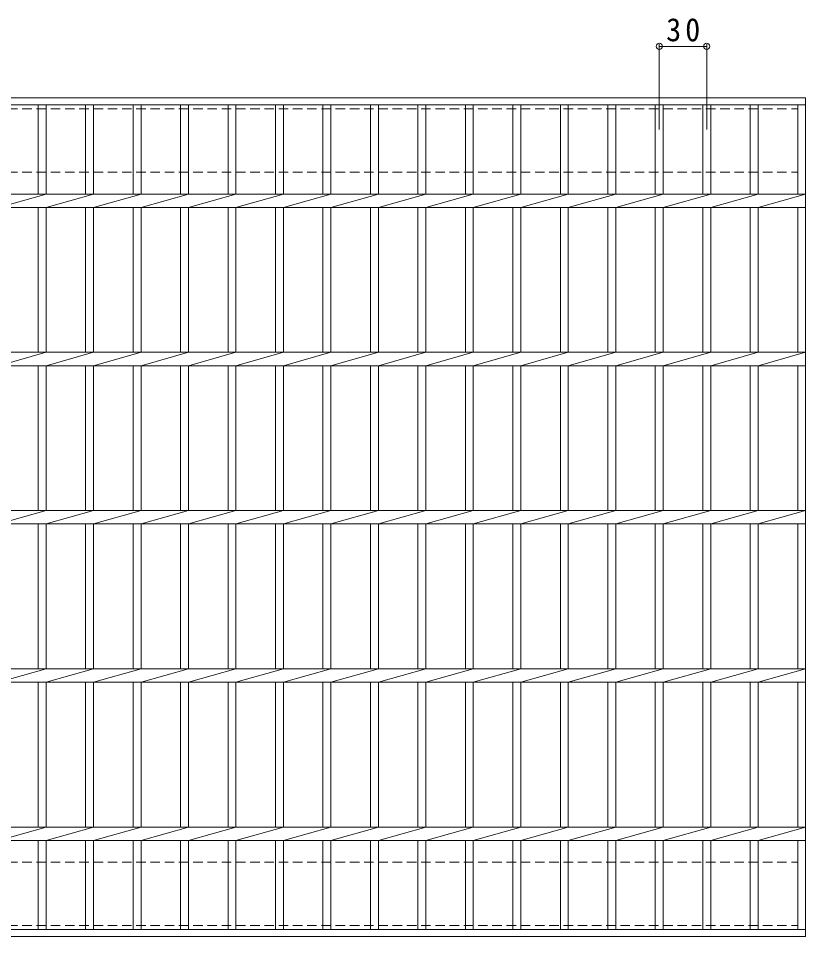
# Model space of a CAD drawing. Units: millimetres, scale not verified. Extents: x -789 to 1337, y -688 to 1514.
# Drawn here: x -290 to 208, y -96 to 484 of the extents above; entities that cross this region are included whole.
import ezdxf

# ---------------------------------------------------------------- set-up
doc = ezdxf.new("R2010")
doc.units = ezdxf.units.MM
doc.header["$LTSCALE"] = 5
doc.header["$PDMODE"] = 32
doc.header["$PDSIZE"] = 4
doc.linetypes.add('DASHED1', pattern=[1.8, 1.2, -0.6])
for name, color, linetype, lineweight in [('B-1', 2, 'Continuous', 9), ('B-2', 3, 'Continuous', 9), ('B-4', 7, 'Continuous', 9)]:
    doc.layers.add(name, color=color, linetype=linetype, lineweight=lineweight)
doc.styles.add('ＭＳ ゴシック', font='')
doc.styles.get('ＭＳ ゴシック').set_extended_font_data('MS Gothic')

msp = doc.modelspace()

# ---------------------------------------------------------------- linework, layer by layer
at = {"layer": 'B-1', "linetype": 'DASHED1'}
for p, q in [((-782.433, 386.621), (202.567, 386.621)), ((-782.433, -49.378), (202.567, -49.378))]:
    msp.add_line(p, q, dxfattribs=at)
for points in [[(-782.433, 426.621), (202.567, 426.621), (202.567, 386.621)], [(-782.433, -89.379), (202.567, -89.379), (202.567, -49.378)]]:
    msp.add_lwpolyline(points, dxfattribs=at)
at = {"layer": 'B-2'}
for p, q in [((-787.433, 433.621), (207.567, 433.621)), ((207.567, 433.621), (207.567, -96.379)), ((-787.433, 429.122), (207.567, 429.122)), ((-277.432, 429.122), (-277.432, 372.861)), ((-272.432, 429.122), (-272.432, 372.861)), ((-247.431, 429.122), (-247.431, 372.861)), ((-242.432, 429.122), (-242.432, 372.861)), ((-217.431, 429.122), (-217.431, 372.861)), ((-212.431, 429.122), (-212.431, 372.861)), ((-187.431, 429.122), (-187.431, 372.861)), ((-182.431, 429.122), (-182.431, 372.861)), ((-157.431, 429.122), (-157.431, 372.861)), ((-152.431, 429.122), (-152.431, 372.861)), ((-127.43, 429.122), (-127.43, 372.861)), ((-122.431, 429.122), (-122.431, 372.861)), ((-97.43, 429.122), (-97.43, 372.861)), ((-92.43, 429.122), (-92.43, 372.861)), ((-67.43, 429.122), (-67.43, 372.861)), ((-62.43, 429.122), (-62.43, 372.861)), ((-37.43, 429.122), (-37.43, 372.861)), ((-32.43, 429.122), (-32.43, 372.861)), ((-7.43, 429.122), (-7.43, 372.861)), ((-2.43, 429.122), (-2.43, 372.861)), ((22.571, 429.122), (22.571, 372.861)), ((27.57, 429.122), (27.57, 372.861)), ((52.571, 429.122), (52.571, 372.861)), ((57.571, 429.122), (57.571, 372.861)), ((82.571, 429.122), (82.571, 372.861)), ((87.571, 429.122), (87.571, 372.861)), ((112.571, 429.122), (112.571, 372.861)), ((117.571, 429.122), (117.571, 372.861)), ((142.572, 429.122), (142.572, 372.861)), ((147.571, 429.122), (147.571, 372.861)), ((172.572, 429.122), (172.572, 372.861)), ((177.572, 429.122), (177.572, 372.861)), ((202.567, 429.122), (202.567, 372.861)), ((-787.433, 372.861), (207.567, 372.861)), ((-272.432, 372.861), (-302.433, 364.382)), ((-242.432, 372.861), (-272.432, 364.382)), ((-212.431, 372.861), (-242.432, 364.382)), ((-182.431, 372.861), (-212.432, 364.382)), ((-152.431, 372.861), (-182.432, 364.382)), ((-122.431, 372.861), (-152.431, 364.382)), ((-92.431, 372.861), (-122.431, 364.382)), ((-62.43, 372.861), (-92.431, 364.382)), ((-32.43, 372.861), (-62.431, 364.382)), ((-2.43, 372.861), (-32.431, 364.382)), ((27.57, 372.861), (-2.43, 364.382)), ((57.571, 372.861), (27.57, 364.382)), ((87.571, 372.861), (57.57, 364.382)), ((117.571, 372.861), (87.57, 364.382)), ((147.571, 372.861), (117.571, 364.382)), ((177.571, 372.861), (147.571, 364.382)), ((207.572, 372.861), (177.571, 364.382)), ((-787.433, 364.382), (207.567, 364.382)), ((-277.432, 364.382), (-277.432, 272.861)), ((-272.432, 364.382), (-272.432, 272.861)), ((-247.431, 364.382), (-247.431, 272.861)), ((-242.432, 364.382), (-242.432, 272.861)), ((-217.431, 364.382), (-217.431, 272.861)), ((-212.431, 364.382), (-212.431, 272.861)), ((-187.431, 364.382), (-187.431, 272.861)), ((-182.431, 364.382), (-182.431, 272.861)), ((-157.431, 364.382), (-157.431, 272.861)), ((-152.431, 364.382), (-152.431, 272.861)), ((-127.43, 364.382), (-127.43, 272.861)), ((-122.431, 364.382), (-122.431, 272.861)), ((-97.43, 364.382), (-97.43, 272.861)), ((-92.43, 364.382), (-92.43, 272.861)), ((-67.43, 364.382), (-67.43, 272.861)), ((-62.43, 364.382), (-62.43, 272.861)), ((-37.43, 364.382), (-37.43, 272.861)), ((-32.43, 364.382), (-32.43, 272.861)), ((-7.43, 364.382), (-7.43, 272.861)), ((-2.43, 364.382), (-2.43, 272.861)), ((22.571, 364.382), (22.571, 272.861)), ((27.57, 364.382), (27.57, 272.861)), ((52.571, 364.382), (52.571, 272.861)), ((57.571, 364.382), (57.571, 272.861)), ((82.571, 364.382), (82.571, 272.861)), ((87.571, 364.382), (87.571, 272.861)), ((112.571, 364.382), (112.571, 272.861)), ((117.571, 364.382), (117.571, 272.861)), ((142.572, 364.382), (142.572, 272.861)), ((147.571, 364.382), (147.571, 272.861)), ((172.572, 364.382), (172.572, 272.861)), ((177.572, 364.382), (177.572, 272.861)), ((202.567, 364.382), (202.567, 272.861)), ((-787.433, 272.861), (207.567, 272.861)), ((-272.432, 272.861), (-302.433, 264.382)), ((-242.432, 272.861), (-272.432, 264.382)), ((-212.431, 272.861), (-242.432, 264.382)), ((-182.431, 272.861), (-212.432, 264.382)), ((-152.431, 272.861), (-182.432, 264.382)), ((-122.431, 272.861), (-152.431, 264.382)), ((-92.431, 272.861), (-122.431, 264.382)), ((-62.43, 272.861), (-92.431, 264.382)), ((-32.43, 272.861), (-62.431, 264.382)), ((-2.43, 272.861), (-32.431, 264.382)), ((27.57, 272.861), (-2.43, 264.382)), ((57.571, 272.861), (27.57, 264.382)), ((87.571, 272.861), (57.57, 264.382)), ((117.571, 272.861), (87.57, 264.382)), ((147.571, 272.861), (117.571, 264.382)), ((177.571, 272.861), (147.571, 264.382)), ((207.572, 272.861), (177.571, 264.382)), ((-787.433, 264.382), (207.567, 264.382)), ((-277.432, 264.382), (-277.432, 172.861)), ((-272.432, 264.382), (-272.432, 172.861)), ((-247.431, 264.382), (-247.431, 172.861)), ((-242.432, 264.382), (-242.432, 172.861)), ((-217.431, 264.382), (-217.431, 172.861)), ((-212.431, 264.382), (-212.431, 172.861)), ((-187.431, 264.382), (-187.431, 172.861)), ((-182.431, 264.382), (-182.431, 172.861)), ((-157.431, 264.382), (-157.431, 172.861)), ((-152.431, 264.382), (-152.431, 172.861)), ((-127.43, 264.382), (-127.43, 172.861)), ((-122.431, 264.382), (-122.431, 172.861)), ((-97.43, 264.382), (-97.43, 172.861)), ((-92.43, 264.382), (-92.43, 172.861)), ((-67.43, 264.382), (-67.43, 172.861)), ((-62.43, 264.382), (-62.43, 172.861)), ((-37.43, 264.382), (-37.43, 172.861)), ((-32.43, 264.382), (-32.43, 172.861)), ((-7.43, 264.382), (-7.43, 172.861)), ((-2.43, 264.382), (-2.43, 172.861)), ((22.571, 264.382), (22.571, 172.861)), ((27.57, 264.382), (27.57, 172.861)), ((52.571, 264.382), (52.571, 172.861)), ((57.571, 264.382), (57.571, 172.861)), ((82.571, 264.382), (82.571, 172.861)), ((87.571, 264.382), (87.571, 172.861)), ((112.571, 264.382), (112.571, 172.861)), ((117.571, 264.382), (117.571, 172.861)), ((142.572, 264.382), (142.572, 172.861)), ((147.571, 264.382), (147.571, 172.861)), ((172.572, 264.382), (172.572, 172.861)), ((177.572, 264.382), (177.572, 172.861)), ((202.567, 264.382), (202.567, 172.861)), ((-787.433, 172.861), (207.567, 172.861)), ((-272.432, 172.861), (-302.433, 164.382)), ((-242.432, 172.861), (-272.432, 164.382)), ((-212.431, 172.861), (-242.432, 164.382)), ((-182.431, 172.861), (-212.432, 164.382)), ((-152.431, 172.861), (-182.432, 164.382)), ((-122.431, 172.861), (-152.431, 164.382)), ((-92.431, 172.861), (-122.431, 164.382)), ((-62.43, 172.861), (-92.431, 164.382)), ((-32.43, 172.861), (-62.431, 164.382)), ((-2.43, 172.861), (-32.431, 164.382)), ((27.57, 172.861), (-2.43, 164.382)), ((57.571, 172.861), (27.57, 164.382)), ((87.571, 172.861), (57.57, 164.382)), ((117.571, 172.861), (87.57, 164.382)), ((147.571, 172.861), (117.571, 164.382)), ((177.571, 172.861), (147.571, 164.382)), ((207.572, 172.861), (177.571, 164.382)), ((-787.433, 164.381), (207.567, 164.381)), ((-277.432, 164.381), (-277.432, 72.861)), ((-272.432, 164.381), (-272.432, 72.861)), ((-247.431, 164.381), (-247.431, 72.861)), ((-242.432, 164.381), (-242.432, 72.861)), ((-217.431, 164.381), (-217.431, 72.861)), ((-212.431, 164.381), (-212.431, 72.861)), ((-187.431, 164.381), (-187.431, 72.861)), ((-182.431, 164.381), (-182.431, 72.861)), ((-157.431, 164.381), (-157.431, 72.861)), ((-152.431, 164.381), (-152.431, 72.861)), ((-127.43, 164.381), (-127.43, 72.861)), ((-122.431, 164.381), (-122.431, 72.861)), ((-97.43, 164.381), (-97.43, 72.861)), ((-92.43, 164.381), (-92.43, 72.861)), ((-67.43, 164.381), (-67.43, 72.861)), ((-62.43, 164.381), (-62.43, 72.861)), ((-37.43, 164.381), (-37.43, 72.861)), ((-32.43, 164.381), (-32.43, 72.861)), ((-7.43, 164.381), (-7.43, 72.861)), ((-2.43, 164.381), (-2.43, 72.861)), ((22.571, 164.381), (22.571, 72.861)), ((27.57, 164.381), (27.57, 72.861)), ((52.571, 164.381), (52.571, 72.861)), ((57.571, 164.381), (57.571, 72.861)), ((82.571, 164.381), (82.571, 72.861)), ((87.571, 164.381), (87.571, 72.861)), ((112.571, 164.381), (112.571, 72.861)), ((117.571, 164.381), (117.571, 72.861)), ((142.572, 164.381), (142.572, 72.861)), ((147.571, 164.381), (147.571, 72.861)), ((172.572, 164.381), (172.572, 72.861)), ((177.572, 164.381), (177.572, 72.861)), ((202.567, 164.381), (202.567, 72.861)), ((-787.433, 72.861), (207.567, 72.861)), ((-272.432, 72.861), (-302.433, 64.382)), ((-242.432, 72.861), (-272.432, 64.382)), ((-212.431, 72.861), (-242.432, 64.382)), ((-182.431, 72.861), (-212.432, 64.382)), ((-152.431, 72.861), (-182.432, 64.382)), ((-122.431, 72.861), (-152.431, 64.382)), ((-92.431, 72.861), (-122.431, 64.382)), ((-62.43, 72.861), (-92.431, 64.382)), ((-32.43, 72.861), (-62.431, 64.382)), ((-2.43, 72.861), (-32.431, 64.382)), ((27.57, 72.861), (-2.43, 64.382)), ((57.571, 72.861), (27.57, 64.382)), ((87.571, 72.861), (57.57, 64.382)), ((117.571, 72.861), (87.57, 64.382)), ((147.571, 72.861), (117.571, 64.382)), ((177.571, 72.861), (147.571, 64.382)), ((207.572, 72.861), (177.571, 64.382)), ((-787.433, 64.381), (207.567, 64.381)), ((-277.432, 64.381), (-277.432, -27.139)), ((-272.432, 64.381), (-272.432, -27.139)), ((-247.431, 64.381), (-247.431, -27.139)), ((-242.432, 64.381), (-242.432, -27.139)), ((-217.431, 64.381), (-217.431, -27.139)), ((-212.431, 64.381), (-212.431, -27.139)), ((-187.431, 64.381), (-187.431, -27.139)), ((-182.431, 64.381), (-182.431, -27.139)), ((-157.431, 64.381), (-157.431, -27.139)), ((-152.431, 64.381), (-152.431, -27.139)), ((-127.43, 64.381), (-127.43, -27.139)), ((-122.431, 64.381), (-122.431, -27.139)), ((-97.43, 64.381), (-97.43, -27.139)), ((-92.43, 64.381), (-92.43, -27.139)), ((-67.43, 64.381), (-67.43, -27.139)), ((-62.43, 64.381), (-62.43, -27.139)), ((-37.43, 64.381), (-37.43, -27.139)), ((-32.43, 64.381), (-32.43, -27.139)), ((-7.43, 64.381), (-7.43, -27.139)), ((-2.43, 64.381), (-2.43, -27.139)), ((22.571, 64.381), (22.571, -27.139)), ((27.57, 64.381), (27.57, -27.139)), ((52.571, 64.381), (52.571, -27.139)), ((57.571, 64.381), (57.571, -27.139)), ((82.571, 64.381), (82.571, -27.139)), ((87.571, 64.381), (87.571, -27.139)), ((112.571, 64.381), (112.571, -27.139)), ((117.571, 64.381), (117.571, -27.139)), ((142.572, 64.381), (142.572, -27.139)), ((147.571, 64.381), (147.571, -27.139)), ((172.572, 64.381), (172.572, -27.139)), ((177.572, 64.381), (177.572, -27.139)), ((202.567, 64.381), (202.567, -27.139)), ((-787.433, -27.139), (207.567, -27.139)), ((-272.432, -27.139), (-302.433, -35.619)), ((-242.432, -27.139), (-272.432, -35.619)), ((-212.431, -27.139), (-242.432, -35.619)), ((-182.431, -27.139), (-212.432, -35.619)), ((-152.431, -27.139), (-182.432, -35.619)), ((-122.431, -27.139), (-152.431, -35.619)), ((-92.431, -27.139), (-122.431, -35.619)), ((-62.43, -27.139), (-92.431, -35.619)), ((-32.43, -27.139), (-62.431, -35.619)), ((-2.43, -27.139), (-32.431, -35.619)), ((27.57, -27.139), (-2.43, -35.619)), ((57.571, -27.139), (27.57, -35.619)), ((87.571, -27.139), (57.57, -35.619)), ((117.571, -27.139), (87.57, -35.619)), ((147.571, -27.139), (117.571, -35.619)), ((177.571, -27.139), (147.571, -35.619)), ((207.572, -27.139), (177.571, -35.619)), ((-787.433, -35.619), (207.567, -35.619)), ((-277.432, -35.619), (-277.432, -91.879)), ((-272.432, -35.619), (-272.432, -91.879)), ((-247.431, -35.619), (-247.431, -91.879)), ((-242.432, -35.619), (-242.432, -91.879)), ((-217.431, -35.619), (-217.431, -91.879)), ((-212.431, -35.619), (-212.431, -91.879)), ((-187.431, -35.619), (-187.431, -91.879)), ((-182.431, -35.619), (-182.431, -91.879)), ((-157.431, -35.619), (-157.431, -91.879)), ((-152.431, -35.619), (-152.431, -91.879)), ((-127.43, -35.619), (-127.43, -91.879)), ((-122.431, -35.619), (-122.431, -91.879)), ((-97.43, -35.619), (-97.43, -91.879)), ((-92.43, -35.619), (-92.43, -91.879)), ((-67.43, -35.619), (-67.43, -91.879)), ((-62.43, -35.619), (-62.43, -91.879)), ((-37.43, -35.619), (-37.43, -91.879)), ((-32.43, -35.619), (-32.43, -91.879)), ((-7.43, -35.619), (-7.43, -91.879)), ((-2.43, -35.619), (-2.43, -91.879)), ((22.571, -35.619), (22.571, -91.879)), ((27.57, -35.619), (27.57, -91.879)), ((52.571, -35.619), (52.571, -91.879)), ((57.571, -35.619), (57.571, -91.879)), ((82.571, -35.619), (82.571, -91.879)), ((87.571, -35.619), (87.571, -91.879)), ((112.571, -35.619), (112.571, -91.879)), ((117.571, -35.619), (117.571, -91.879)), ((142.572, -35.619), (142.572, -91.879)), ((147.571, -35.619), (147.571, -91.879)), ((172.572, -35.619), (172.572, -91.879)), ((177.572, -35.619), (177.572, -91.879)), ((202.567, -35.619), (202.567, -91.879)), ((207.567, -91.879), (-787.433, -91.879)), ((207.567, -96.379), (-787.433, -96.379))]:
    msp.add_line(p, q, dxfattribs=at)
at = {"layer": 'B-4'}
for p, q in [((115.071, 413.59), (115.071, 467.644)), ((115.071, 466.144), (145.071, 466.144)), ((145.071, 413.59), (145.071, 467.644))]:
    msp.add_line(p, q, dxfattribs=at)
for p in [(115.071, 466.144), (145.071, 466.144)]:
    msp.add_point(p, dxfattribs=at)

# ---------------------------------------------------------------- texts
at = {"layer": 'B-4', "color": 2, "insert": (119.446, 469.144), "char_height": 14.66, "attachment_point": 7, "style": 'ＭＳ ゴシック'}
msp.add_mtext('\\T1.27;\\W0.95;30', dxfattribs=at)

doc.saveas('drawing.dxf')
